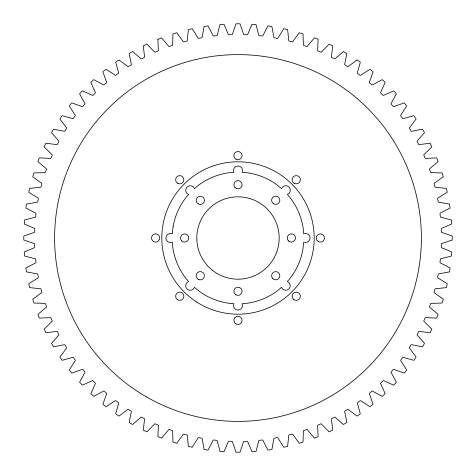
<?xml version="1.0" encoding="UTF-8"?>
<svg xmlns="http://www.w3.org/2000/svg" width="476" height="476" viewBox="0 0 476 476"><rect width="100%" height="100%" fill="white"/><g stroke="black" fill="none" stroke-linecap="round" stroke-linejoin="round"><path stroke-width="0.71" d="M157.889 39.335L158.365 49.915A0.779 0.779 0 0 1 157.961 50.944L155.319 52.098A0.779 0.779 0 0 1 154.289 51.694L146.858 44.149L143.264 45.88L144.531 56.394A0.779 0.779 0 0 1 144.204 57.447L141.658 58.792A0.779 0.779 0 0 1 140.604 58.471L132.625 51.497L129.174 53.496L131.221 63.885A0.779 0.779 0 0 1 130.971 64.962L128.538 66.497A0.779 0.779 0 0 1 127.455 66.253L118.982 59.899L115.686 62.142L118.512 72.352A0.779 0.779 0 0 1 118.34 73.447L116.025 75.154A0.779 0.779 0 0 1 114.93 74.994L106.005 69.288L102.887 71.775L106.469 81.747A0.779 0.779 0 0 1 106.38 82.848L104.196 84.728A0.779 0.779 0 0 1 103.096 84.645L93.772 79.623L90.845 82.336L95.158 92.011A0.779 0.779 0 0 1 95.152 93.117L93.117 95.152A0.779 0.779 0 0 1 92.011 95.158L82.336 90.845L79.623 93.772L84.645 103.096A0.779 0.779 0 0 1 84.728 104.196L82.848 106.38A0.779 0.779 0 0 1 81.747 106.469L71.775 102.887L69.288 106.005L74.994 114.93A0.779 0.779 0 0 1 75.154 116.025L73.447 118.34A0.779 0.779 0 0 1 72.352 118.512L62.142 115.686L59.899 118.982L66.253 127.455A0.779 0.779 0 0 1 66.497 128.538L64.962 130.971A0.779 0.779 0 0 1 63.885 131.221L53.496 129.174L51.497 132.625L58.471 140.604A0.779 0.779 0 0 1 58.792 141.658L57.447 144.204A0.779 0.779 0 0 1 56.394 144.531L45.88 143.264L44.149 146.858L51.694 154.289A0.779 0.779 0 0 1 52.098 155.319L50.944 157.961A0.779 0.779 0 0 1 49.915 158.365L39.335 157.889L37.878 161.602L45.964 168.445A0.779 0.779 0 0 1 46.44 169.444L45.488 172.163A0.779 0.779 0 0 1 44.494 172.645L33.903 172.955L32.731 176.769L41.299 182.992A0.779 0.779 0 0 1 41.852 183.95L41.103 186.735A0.779 0.779 0 0 1 40.151 187.288L29.613 188.389L28.727 192.28L37.741 197.843A0.779 0.779 0 0 1 38.36 198.76L37.824 201.592A0.779 0.779 0 0 1 36.914 202.217L26.489 204.103L25.894 208.048L35.301 212.921A0.779 0.779 0 0 1 35.986 213.789L35.664 216.651A0.779 0.779 0 0 1 34.802 217.342L24.55 220.001L24.252 223.982L33.992 228.141A0.779 0.779 0 0 1 34.742 228.956L34.635 231.83A0.779 0.779 0 0 1 33.826 232.585L23.8 236.007L23.8 239.993L33.826 243.415A0.779 0.779 0 0 1 34.635 244.17L34.742 247.044A0.779 0.779 0 0 1 33.992 247.859L24.252 252.018L24.55 255.999L34.802 258.658A0.779 0.779 0 0 1 35.664 259.349L35.986 262.211A0.779 0.779 0 0 1 35.301 263.079L25.894 267.952L26.489 271.897L36.914 273.783A0.779 0.779 0 0 1 37.824 274.408L38.36 277.24A0.779 0.779 0 0 1 37.741 278.157L28.727 283.72L29.613 287.611L40.151 288.712A0.779 0.779 0 0 1 41.103 289.265L41.852 292.05A0.779 0.779 0 0 1 41.299 293.008L32.731 299.231L33.903 303.045L44.494 303.355A0.779 0.779 0 0 1 45.488 303.837L46.44 306.556A0.779 0.779 0 0 1 45.964 307.555L37.878 314.398L39.335 318.111L49.915 317.635A0.779 0.779 0 0 1 50.944 318.039L52.098 320.681A0.779 0.779 0 0 1 51.694 321.711L44.149 329.142L45.88 332.736L56.394 331.469A0.779 0.779 0 0 1 57.447 331.796L58.792 334.342A0.779 0.779 0 0 1 58.471 335.396L51.497 343.375L53.496 346.825L63.885 344.779A0.779 0.779 0 0 1 64.962 345.029L66.497 347.462A0.779 0.779 0 0 1 66.253 348.545L59.899 357.018L62.142 360.314L72.352 357.488A0.779 0.779 0 0 1 73.447 357.66L75.154 359.975A0.779 0.779 0 0 1 74.994 361.07L69.288 369.995L71.775 373.113L81.747 369.531A0.779 0.779 0 0 1 82.848 369.62L84.728 371.804A0.779 0.779 0 0 1 84.645 372.904L79.623 382.228L82.336 385.155L92.011 380.842A0.779 0.779 0 0 1 93.117 380.848L95.152 382.882A0.779 0.779 0 0 1 95.158 383.989L90.845 393.664L93.772 396.377L103.096 391.355A0.779 0.779 0 0 1 104.196 391.272L106.38 393.152A0.779 0.779 0 0 1 106.469 394.253L102.887 404.225L106.005 406.712L114.93 401.006A0.779 0.779 0 0 1 116.025 400.846L118.34 402.553A0.779 0.779 0 0 1 118.512 403.648L115.686 413.858L118.982 416.101L127.455 409.747A0.779 0.779 0 0 1 128.538 409.503L130.971 411.038A0.779 0.779 0 0 1 131.221 412.115L129.174 422.504L132.625 424.503L140.604 417.529A0.779 0.779 0 0 1 141.658 417.208L144.204 418.553A0.779 0.779 0 0 1 144.531 419.606L143.264 430.12L146.858 431.851L154.289 424.306A0.779 0.779 0 0 1 155.319 423.902L157.961 425.056A0.779 0.779 0 0 1 158.365 426.085L157.889 436.665L161.602 438.122L168.445 430.036A0.779 0.779 0 0 1 169.444 429.56L172.163 430.512A0.779 0.779 0 0 1 172.645 431.506L172.955 442.097L176.769 443.269L182.992 434.701A0.779 0.779 0 0 1 183.95 434.148L186.735 434.897A0.779 0.779 0 0 1 187.288 435.849L188.389 446.387L192.28 447.273L197.843 438.259A0.779 0.779 0 0 1 198.76 437.64L201.592 438.176A0.779 0.779 0 0 1 202.217 439.086L204.103 449.511L208.048 450.106L212.921 440.699A0.779 0.779 0 0 1 213.789 440.014L216.651 440.336A0.779 0.779 0 0 1 217.342 441.198L220.001 451.45L223.982 451.748L228.141 442.008A0.779 0.779 0 0 1 228.956 441.258L231.83 441.365A0.779 0.779 0 0 1 232.585 442.174L236.007 452.2L239.993 452.2L243.415 442.174A0.779 0.779 0 0 1 244.17 441.365L247.044 441.258A0.779 0.779 0 0 1 247.859 442.008L252.018 451.748L255.999 451.45L258.658 441.198A0.779 0.779 0 0 1 259.349 440.336L262.211 440.014A0.779 0.779 0 0 1 263.079 440.699L267.952 450.106L271.897 449.511L273.783 439.086A0.779 0.779 0 0 1 274.408 438.176L277.24 437.64A0.779 0.779 0 0 1 278.157 438.259L283.72 447.273L287.611 446.387L288.712 435.849A0.779 0.779 0 0 1 289.265 434.897L292.05 434.148A0.779 0.779 0 0 1 293.008 434.701L299.231 443.269L303.045 442.097L303.355 431.506A0.779 0.779 0 0 1 303.837 430.512L306.556 429.56A0.779 0.779 0 0 1 307.555 430.036L314.398 438.122L318.111 436.665L317.635 426.085A0.779 0.779 0 0 1 318.039 425.056L320.681 423.902A0.779 0.779 0 0 1 321.711 424.306L329.142 431.851L332.736 430.12L331.469 419.606A0.779 0.779 0 0 1 331.796 418.553L334.342 417.208A0.779 0.779 0 0 1 335.396 417.529L343.375 424.503L346.825 422.504L344.779 412.115A0.779 0.779 0 0 1 345.029 411.038L347.462 409.503A0.779 0.779 0 0 1 348.545 409.747L357.018 416.101L360.314 413.858L357.488 403.648A0.779 0.779 0 0 1 357.66 402.553L359.975 400.846A0.779 0.779 0 0 1 361.07 401.006L369.995 406.712L373.113 404.225L369.531 394.253A0.779 0.779 0 0 1 369.62 393.152L371.804 391.272A0.779 0.779 0 0 1 372.904 391.355L382.228 396.377L385.155 393.664L380.842 383.989A0.779 0.779 0 0 1 380.848 382.882L382.882 380.848A0.779 0.779 0 0 1 383.989 380.842L393.664 385.155L396.377 382.228L391.355 372.904A0.779 0.779 0 0 1 391.272 371.804L393.152 369.62A0.779 0.779 0 0 1 394.253 369.531L404.225 373.113L406.712 369.995L401.006 361.07A0.779 0.779 0 0 1 400.846 359.975L402.553 357.66A0.779 0.779 0 0 1 403.648 357.488L413.858 360.314L416.101 357.018L409.747 348.545A0.779 0.779 0 0 1 409.503 347.462L411.038 345.029A0.779 0.779 0 0 1 412.115 344.779L422.504 346.825L424.503 343.375L417.529 335.396A0.779 0.779 0 0 1 417.208 334.342L418.553 331.796A0.779 0.779 0 0 1 419.606 331.469L430.12 332.736L431.851 329.142L424.306 321.711A0.779 0.779 0 0 1 423.902 320.681L425.056 318.039A0.779 0.779 0 0 1 426.085 317.635L436.665 318.111L438.122 314.398L430.036 307.555A0.779 0.779 0 0 1 429.56 306.556L430.512 303.837A0.779 0.779 0 0 1 431.506 303.355L442.097 303.045L443.269 299.231L434.701 293.008A0.779 0.779 0 0 1 434.148 292.05L434.897 289.265A0.779 0.779 0 0 1 435.849 288.712L446.387 287.611L447.273 283.72L438.259 278.157A0.779 0.779 0 0 1 437.64 277.24L438.176 274.408A0.779 0.779 0 0 1 439.086 273.783L449.511 271.897L450.106 267.952L440.699 263.079A0.779 0.779 0 0 1 440.014 262.211L440.336 259.349A0.779 0.779 0 0 1 441.198 258.658L451.45 255.999L451.748 252.018L442.008 247.859A0.779 0.779 0 0 1 441.258 247.044L441.365 244.17A0.779 0.779 0 0 1 442.174 243.415L452.2 239.993L452.2 236.007L442.174 232.585A0.779 0.779 0 0 1 441.365 231.83L441.258 228.956A0.779 0.779 0 0 1 442.008 228.141L451.748 223.982L451.45 220.001L441.198 217.342A0.779 0.779 0 0 1 440.336 216.651L440.014 213.789A0.779 0.779 0 0 1 440.699 212.921L450.106 208.048L449.511 204.103L439.086 202.217A0.779 0.779 0 0 1 438.176 201.592L437.64 198.76A0.779 0.779 0 0 1 438.259 197.843L447.273 192.28L446.387 188.389L435.849 187.288A0.779 0.779 0 0 1 434.897 186.735L434.148 183.95A0.779 0.779 0 0 1 434.701 182.992L443.269 176.769L442.097 172.955L431.506 172.645A0.779 0.779 0 0 1 430.512 172.163L429.56 169.444A0.779 0.779 0 0 1 430.036 168.445L438.122 161.602L436.665 157.889L426.085 158.365A0.779 0.779 0 0 1 425.056 157.961L423.902 155.319A0.779 0.779 0 0 1 424.306 154.289L431.851 146.858L430.12 143.264L419.606 144.531A0.779 0.779 0 0 1 418.553 144.204L417.208 141.658A0.779 0.779 0 0 1 417.529 140.604L424.503 132.625L422.504 129.174L412.115 131.221A0.779 0.779 0 0 1 411.038 130.971L409.503 128.538A0.779 0.779 0 0 1 409.747 127.455L416.101 118.982L413.858 115.686L403.648 118.512A0.779 0.779 0 0 1 402.553 118.34L400.846 116.025A0.779 0.779 0 0 1 401.006 114.93L406.712 106.005L404.225 102.887L394.253 106.469A0.779 0.779 0 0 1 393.152 106.38L391.272 104.196A0.779 0.779 0 0 1 391.355 103.096L396.377 93.772L393.664 90.845L383.989 95.158A0.779 0.779 0 0 1 382.882 95.152L380.848 93.117A0.779 0.779 0 0 1 380.842 92.011L385.155 82.336L382.228 79.623L372.904 84.645A0.779 0.779 0 0 1 371.804 84.728L369.62 82.848A0.779 0.779 0 0 1 369.531 81.747L373.113 71.775L369.995 69.288L361.07 74.994A0.779 0.779 0 0 1 359.975 75.154L357.66 73.447A0.779 0.779 0 0 1 357.488 72.352L360.314 62.142L357.018 59.899L348.545 66.253A0.779 0.779 0 0 1 347.462 66.497L345.029 64.962A0.779 0.779 0 0 1 344.779 63.885L346.825 53.496L343.375 51.497L335.396 58.471A0.779 0.779 0 0 1 334.342 58.792L331.796 57.447A0.779 0.779 0 0 1 331.469 56.394L332.736 45.88L329.142 44.149L321.711 51.694A0.779 0.779 0 0 1 320.681 52.098L318.039 50.944A0.779 0.779 0 0 1 317.635 49.915L318.111 39.335L314.398 37.878L307.555 45.964A0.779 0.779 0 0 1 306.556 46.44L303.837 45.488A0.779 0.779 0 0 1 303.355 44.494L303.045 33.903L299.231 32.731L293.008 41.299A0.779 0.779 0 0 1 292.05 41.852L289.265 41.103A0.779 0.779 0 0 1 288.712 40.151L287.611 29.613L283.72 28.727L278.157 37.741A0.779 0.779 0 0 1 277.24 38.36L274.408 37.824A0.779 0.779 0 0 1 273.783 36.914L271.897 26.489L267.952 25.894L263.079 35.301A0.779 0.779 0 0 1 262.211 35.986L259.349 35.664A0.779 0.779 0 0 1 258.658 34.802L255.999 24.55L252.018 24.252L247.859 33.992A0.779 0.779 0 0 1 247.044 34.742L244.17 34.635A0.779 0.779 0 0 1 243.415 33.826L239.993 23.8L236.007 23.8L232.585 33.826A0.779 0.779 0 0 1 231.83 34.635L228.956 34.742A0.779 0.779 0 0 1 228.141 33.992L223.982 24.252L220.001 24.55L217.342 34.802A0.779 0.779 0 0 1 216.651 35.664L213.789 35.986A0.779 0.779 0 0 1 212.921 35.301L208.048 25.894L204.103 26.489L202.217 36.914A0.779 0.779 0 0 1 201.592 37.824L198.76 38.36A0.779 0.779 0 0 1 197.843 37.741L192.28 28.727L188.389 29.613L187.288 40.151A0.779 0.779 0 0 1 186.735 41.103L183.95 41.852A0.779 0.779 0 0 1 182.992 41.299L176.769 32.731L172.955 33.903L172.645 44.494A0.779 0.779 0 0 1 172.163 45.488L169.444 46.44A0.779 0.779 0 0 1 168.445 45.964L161.602 37.878L157.889 39.335M173.08 226.701L172.288 233.883A4.522 4.522 0 0 0 165.904 238A4.522 4.522 0 0 0 172.288 242.117L172.306 243.2A65.896 65.896 0 0 0 187.913 280.822L188.621 281.554A4.522 4.522 0 0 0 187.02 288.98A4.522 4.522 0 0 0 194.446 287.379L200.134 291.931A65.896 65.896 0 0 0 230.8 303.504L233.883 303.646A4.522 4.522 0 0 0 238 310.031A4.522 4.522 0 0 0 242.117 303.646L247.318 303.236A65.896 65.896 0 0 0 277.591 290.681L281.506 287.331A4.522 4.522 0 0 0 288.932 288.932A4.522 4.522 0 0 0 287.331 281.506L289.45 279.18A65.896 65.896 0 0 0 302.92 249.299L303.712 242.117A4.522 4.522 0 0 0 310.096 238A4.522 4.522 0 0 0 303.712 233.883L303.694 232.8A65.896 65.896 0 0 0 288.087 195.178L287.379 194.446A4.522 4.522 0 0 0 288.98 187.02A4.522 4.522 0 0 0 281.554 188.621L275.866 184.069A65.896 65.896 0 0 0 245.2 172.496L242.117 172.354A4.522 4.522 0 0 0 238 165.969A4.522 4.522 0 0 0 233.883 172.354L228.682 172.764A65.896 65.896 0 0 0 198.409 185.319L194.494 188.669A4.522 4.522 0 0 0 187.068 187.068A4.522 4.522 0 0 0 188.669 194.494L186.55 196.82A65.896 65.896 0 0 0 173.08 226.701M146.305 396.817A183.385 183.385 0 0 0 421.385 238A183.385 183.385 0 0 0 146.305 79.183A183.385 183.385 0 0 0 146.305 396.817M177.697 299.815A4.117 4.117 0 0 0 183.873 296.245A4.117 4.117 0 0 0 177.697 292.68A4.117 4.117 0 0 0 177.697 299.815M235.941 323.942A4.117 4.117 0 0 0 242.117 320.372A4.117 4.117 0 0 0 235.941 316.808A4.117 4.117 0 0 0 235.941 323.942M293.335 299.16A4.117 4.117 0 0 0 300.225 297.31A4.117 4.117 0 0 0 295.18 292.27A4.117 4.117 0 0 0 293.335 299.16M318.313 241.564A4.117 4.117 0 0 0 324.489 238A4.117 4.117 0 0 0 318.313 234.436A4.117 4.117 0 0 0 318.313 241.564M294.186 183.32A4.117 4.117 0 0 0 300.368 179.755A4.117 4.117 0 0 0 294.186 176.185A4.117 4.117 0 0 0 294.186 183.32M235.941 159.192A4.117 4.117 0 0 0 242.117 155.628A4.117 4.117 0 0 0 235.941 152.058A4.117 4.117 0 0 0 235.941 159.192M177.697 183.32A4.117 4.117 0 0 0 183.873 179.755A4.117 4.117 0 0 0 177.697 176.185A4.117 4.117 0 0 0 177.697 183.32M153.57 241.564A4.117 4.117 0 0 0 159.746 238A4.117 4.117 0 0 0 153.57 234.436A4.117 4.117 0 0 0 153.57 241.564M196.868 302.141A76.196 76.196 0 0 0 314.112 241.552A76.196 76.196 0 0 0 203.02 170.307A76.196 76.196 0 0 0 196.868 302.141M212.26 270.154A41.186 41.186 0 0 0 278.716 244.218A41.186 41.186 0 0 0 223.024 199.634A41.186 41.186 0 0 0 212.26 270.154M235.09 187.621A4.117 4.117 0 0 0 241.981 185.777A4.117 4.117 0 0 0 236.935 180.731A4.117 4.117 0 0 0 235.09 187.621M198.26 203.877A4.111 4.111 0 0 0 204.43 200.319A4.111 4.111 0 0 0 198.26 196.755A4.111 4.111 0 0 0 198.26 203.877M181.731 240.915A4.117 4.117 0 0 0 188.621 239.065A4.117 4.117 0 0 0 183.581 234.019A4.117 4.117 0 0 0 181.731 240.915M198.195 279.329A4.153 4.153 0 0 0 204.424 275.729A4.153 4.153 0 0 0 198.195 272.135A4.153 4.153 0 0 0 198.195 279.329M235.953 294.834A4.094 4.094 0 0 0 242.094 291.294A4.094 4.094 0 0 0 235.953 287.748A4.094 4.094 0 0 0 235.953 294.834M272.819 278.644A4.117 4.117 0 0 0 279.709 276.794A4.117 4.117 0 0 0 274.664 271.754A4.117 4.117 0 0 0 272.819 278.644M288.444 240.91A4.117 4.117 0 0 0 295.334 239.065A4.117 4.117 0 0 0 290.289 234.019A4.117 4.117 0 0 0 288.444 240.91M273.67 203.835A4.117 4.117 0 0 0 279.846 200.271A4.117 4.117 0 0 0 273.67 196.701A4.117 4.117 0 0 0 273.67 203.835"/></g></svg>
